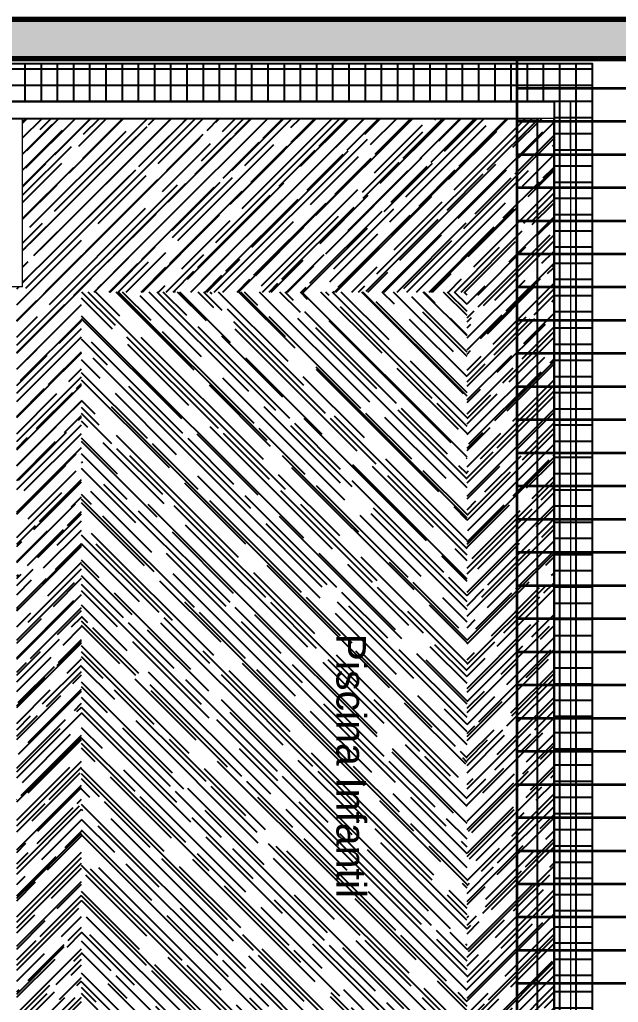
# Model space of a CAD drawing. Header units: millimetres. Extents: x 971.3 to 1010.6, y 593 to 619.8.
# Drawn here: x 987.242 to 989.533, y 615.156 to 618.92 of the extents above; entities that cross this region are included whole.
import ezdxf

# ---------------------------------------------------------------- set-up
doc = ezdxf.new("R2010")
doc.units = ezdxf.units.MM
doc.linetypes.add('HIDDEN2', pattern=[0.1875, 0.125, -0.0625])
doc.linetypes.add('RAYITAS', pattern=[0.375, 0.25, -0.125])
for name, color, linetype, lineweight in [('1', 253, 'Continuous', 0), ('accesorios de agua potable', 142, 'Continuous', 25), ('csco', 7, 'Continuous', 70), ('PROYECCIÓN', 7, 'RAYITAS', 13), ('www.dwgfree.com', 7, 'Continuous', 70)]:
    doc.layers.add(name, color=color, linetype=linetype, lineweight=lineweight)
for name, color, linetype in [('2', 42, 'Continuous'), ('3', 135, 'Continuous'), ('AREA', 7, 'Continuous')]:
    doc.layers.add(name, color=color, linetype=linetype)
doc.styles.add('STYLE1', font='arial.ttf')

msp = doc.modelspace()

# ---------------------------------------------------------------- hatches: boundary and pattern name
at = {"layer": '2'}
h = msp.add_hatch(dxfattribs=at)
h.set_pattern_fill('NET', color=256, scale=0.019528, style=0)
h.set_pattern_definition([(180, (989.43287, 611.78752), (2e-17, 0.06200053), []), (90, (989.43287, 611.78752), (0.06200053, -2e-17), [])])
h.paths.add_polyline_path([(986.9301, 618.7525), (989.4329, 618.7525), (989.4329, 614.166), (987.3631, 614.166), (987.3631, 612.8542), (986.8423, 612.8542), (986.8423, 611.7875), (983.3226, 611.7875), (983.3226, 618.1666), (986.9301, 618.1666)])
h.paths.add_polyline_path([(987.1254, 618.6067), (989.2871, 618.6067), (989.2871, 614.3612), (987.1678, 614.3612), (987.1678, 613.0495), (986.6471, 613.0495), (986.6471, 611.9828), (983.5276, 611.9828), (983.5276, 617.9616), (987.1254, 617.9616)], flags=16)
at = {"layer": 'accesorios de agua potable'}
h = msp.add_hatch(dxfattribs=at)
h.set_pattern_fill('AR-RROOF', color=151, scale=0.065092, angle=45, style=0)
h.set_pattern_definition([(45, (749.43297, 925.850854), (0.055232733, 0.147287288), [0.976386, -0.1301848, 0.325462, -0.0650924]), (45, (749.47117, 925.93508), (-0.107243556, 0.015189002), [0.1952772, -0.02148049, 0.3905544, -0.0488193]), (45, (749.41686, 925.91299), (0.208503567, 0.2701801186), [0.5207392, -0.09112936, 0.2603696, -0.0650924])])
h.paths.add_polyline_path([(987.2532, 618.5416), (989.2846, 618.5416), (989.2846, 614.4263), (987.2305, 614.4263), (987.2305, 614.7468), (987.2381, 614.7446), (987.2563, 614.7462), (987.2562, 614.7482), (987.2686, 614.756), (987.2599, 614.7555), (987.2474, 614.7498), (987.2305, 614.7574), (987.2305, 614.7694), (987.2385, 614.7779), (987.2305, 614.7799), (987.2305, 615.1886), (987.2305, 617.8965), (987.2532, 617.8965)])
h.paths.add_polyline_path([(987.4784, 617.8766), (987.4784, 614.676), (988.9542, 614.676), (988.9542, 617.8766)], flags=16)
h.paths.add_polyline_path([(987.2544, 614.7633), (987.2435, 614.7669), (987.2366, 614.7557), (987.2484, 614.7589)], flags=16)
h.paths.add_polyline_path([(988.7011, 616.0802), (987.6292, 616.0802), (987.6292, 616.2546), (988.7011, 616.2546)], flags=8)
h = msp.add_hatch(dxfattribs=at)
h.set_pattern_fill('AR-RROOF', color=151, scale=0.003255, angle=45, style=0)
h.set_pattern_definition([(135, (989.240965, 614.50208), (-0.0701456, 0.1870549), [1.24001, -0.165335, 0.413337, -0.082667]), (135, (989.19245, 614.60905), (0.1361994, 0.01929), [0.248002, -0.02728, 0.496004, -0.062001]), (135, (989.261424, 614.580997), (-0.2647996, 0.34312885), [0.661339, -0.115734, 0.3306695, -0.0826674])])
h.paths.add_polyline_path([(988.9542, 617.8766), (987.4784, 617.8766), (987.4784, 614.676), (988.9542, 614.676)])
at = {"layer": 'www.dwgfree.com', "lineweight": 35}
msp.add_hatch(color=256, dxfattribs=at).paths.add_polyline_path([(993.1726, 618.92), (983.3226, 618.92), (983.3226, 618.77), (993.1726, 618.77)])
at = {"layer": 'www.dwgfree.com', "lineweight": 35, "true_color": 0x7e501b}
h = msp.add_hatch(dxfattribs=at)
h.set_pattern_fill('LINE', color=46, scale=0.04, style=0, double=1)
h.set_pattern_definition([(0, (989.14606, 611.92695), (0, 0.127), [])])
h.paths.add_polyline_path([(989.1461, 618.77), (993.0226, 618.77), (993.0226, 611.9269), (989.1461, 611.9269)])
edge = h.paths.add_edge_path(flags=16)
edge.add_line((991.0299, 616.6897), (991.0299, 615.377))
edge.add_line((991.0846, 616.6801), (990.6426, 615.4658))
edge.add_line((991.0846, 614.404), (990.6426, 615.6183))
edge.add_line((991.0299, 614.3944), (991.0299, 615.7071))

# ---------------------------------------------------------------- linework, layer by layer
for points in [[(986.9301, 618.7525), (989.4329, 618.7525), (989.4329, 614.166), (987.3631, 614.166), (987.3631, 612.8542), (986.8423, 612.8542), (986.8423, 611.7875), (983.3226, 611.7875), (983.3226, 618.1666), (986.9301, 618.1666), (986.9301, 618.7525)], [(987.1254, 618.6067), (989.2871, 618.6067), (989.2871, 614.3612), (987.1678, 614.3612), (987.1678, 613.0495), (986.6471, 613.0495), (986.6471, 611.9828), (983.5276, 611.9828), (983.5276, 617.9616), (987.1254, 617.9616), (987.1254, 618.6067)], [(987.1905, 618.5416), (989.222, 618.5416), (989.222, 614.4263), (987.1678, 614.4263), (987.1678, 615.1886), (986.582, 615.1886), (986.582, 612.0479), (983.5927, 612.0479), (983.5927, 617.8965), (987.1905, 617.8965)]]:
    msp.add_lwpolyline(points)
at = {"layer": '1'}
for p, q in [((989.3497, 618.6067), (987.1881, 618.6067)), ((989.3497, 618.6067), (989.3497, 614.3612)), ((989.3497, 618.427), (989.3497, 618.6067)), ((987.2532, 617.8965), (987.2532, 618.5416)), ((989.2846, 618.5416), (987.2532, 618.5416)), ((989.2846, 618.5416), (989.2846, 614.4263)), ((987.2532, 617.8965), (983.6554, 617.8965))]:
    msp.add_line(p, q, dxfattribs=at)
at = {"layer": '3'}
msp.add_line((989.4329, 618.7525), (989.4329, 614.166), dxfattribs=at)
at = {"layer": 'csco'}
for p, q in [((993.1726, 618.92), (983.1726, 618.92)), ((993.0226, 618.77), (983.3226, 618.77))]:
    msp.add_line(p, q, dxfattribs=at)
at = {"layer": 'PROYECCIÓN', "linetype": 'HIDDEN2'}
msp.add_line((989.1461, 611.947), (989.1461, 618.77), dxfattribs=at)
at = {"layer": 'www.dwgfree.com', "lineweight": 35}
for points in [[(993.1726, 618.92), (983.3226, 618.92), (983.3226, 618.77), (993.1726, 618.77)], [(989.1461, 618.77), (993.0226, 618.77), (993.0226, 611.9269), (989.1461, 611.9269)]]:
    msp.add_lwpolyline(points, close=True, dxfattribs=at)

# ---------------------------------------------------------------- texts
at = {"layer": 'AREA', "style": 'STYLE1'}
msp.add_text('Piscina Infantil', height=0.112545, rotation=270, dxfattribs=at).set_placement((988.4542, 616.5688))

doc.saveas('drawing.dxf')
